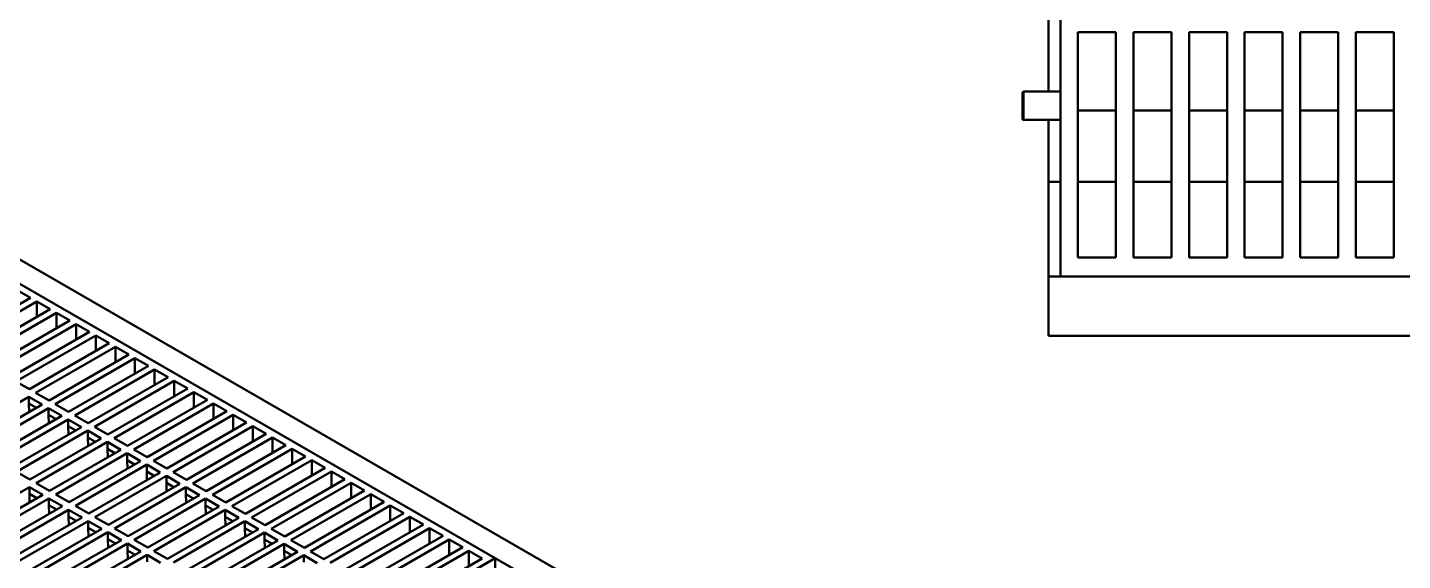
# Model space of a CAD drawing. Header units: millimetres. Extents: x 0 to 1485, y 0 to 1050.
# Drawn here: x 197.6 to 487.2, y 236.6 to 349 of the extents above; entities that cross this region are included whole.
import ezdxf

# ---------------------------------------------------------------- set-up
doc = ezdxf.new("R2010")
doc.units = ezdxf.units.MM
doc.header["$LTSCALE"] = 2.5
doc.layers.add('Sichtbar (ISO)', color=7, linetype='Continuous', lineweight=50)
doc.layers.add('Sichtbar schmal (ISO)', color=7, linetype='Continuous', lineweight=50)

msp = doc.modelspace()

# ---------------------------------------------------------------- linework, layer by layer
at = {"layer": 'Sichtbar (ISO)'}
for p, q in [((415.132, 296.49), (415.132, 496.49)), ((412.632, 335.465), (412.632, 457.515)), ((418.83, 347.99), (426.83, 347.99)), ((418.83, 347.99), (418.83, 300.49)), ((426.83, 347.99), (426.83, 300.49)), ((430.528, 347.99), (438.528, 347.99)), ((430.528, 300.49), (430.528, 347.99)), ((438.528, 347.99), (438.528, 300.49)), ((442.225, 347.99), (450.225, 347.99)), ((442.225, 300.49), (442.225, 347.99)), ((450.225, 347.99), (450.225, 300.49)), ((453.923, 347.99), (461.923, 347.99)), ((453.923, 300.49), (453.923, 347.99)), ((461.923, 347.99), (461.923, 300.49)), ((465.621, 347.99), (473.621, 347.99)), ((465.621, 300.49), (465.621, 347.99)), ((473.621, 347.99), (473.621, 300.49)), ((477.318, 347.99), (485.318, 347.99)), ((477.318, 300.49), (477.318, 347.99)), ((485.318, 347.99), (485.318, 300.49)), ((124.665, 341.238), (478.218, 137.114)), ((120.245, 338.686), (473.799, 134.562)), ((296.138, 237.135), (121.129, 338.176)), ((407.132, 329.765), (407.132, 335.215)), ((415.132, 335.465), (407.382, 335.465)), ((415.132, 329.515), (407.382, 329.515)), ((412.632, 316.49), (412.632, 329.515)), ((412.632, 296.49), (412.632, 316.49)), ((415.132, 316.49), (412.632, 316.49)), ((426.83, 316.49), (418.83, 316.49)), ((438.528, 316.49), (430.528, 316.49)), ((450.225, 316.49), (442.225, 316.49)), ((461.923, 316.49), (453.923, 316.49)), ((473.621, 316.49), (465.621, 316.49)), ((485.318, 316.49), (477.318, 316.49)), ((426.83, 300.49), (418.83, 300.49)), ((438.528, 300.49), (430.528, 300.49)), ((450.225, 300.49), (442.225, 300.49)), ((461.923, 300.49), (453.923, 300.49)), ((473.621, 300.49), (465.621, 300.49)), ((485.318, 300.49), (477.318, 300.49)), ((412.632, 283.99), (412.632, 296.49)), ((1412.632, 296.49), (412.632, 296.49)), ((415.132, 296.49), (910.132, 296.49)), ((195.466, 293.625), (198.294, 291.992)), ((181.5, 282.296), (198.294, 291.992)), ((199.601, 291.237), (182.808, 281.541)), ((185.636, 279.908), (202.43, 289.604)), ((199.601, 291.237), (202.43, 289.604)), ((199.601, 291.237), (199.601, 287.971)), ((203.737, 288.849), (186.943, 279.153)), ((189.772, 277.52), (206.566, 287.216)), ((203.737, 288.849), (206.566, 287.216)), ((203.737, 288.849), (203.737, 285.583)), ((207.873, 286.462), (191.079, 276.766)), ((210.701, 284.829), (193.908, 275.133)), ((195.215, 274.378), (212.009, 284.074)), ((207.873, 286.462), (210.701, 284.829)), ((207.873, 286.462), (207.873, 283.196)), ((212.009, 284.074), (214.837, 282.441)), ((212.009, 284.074), (212.009, 280.808)), ((1412.632, 283.99), (412.632, 283.99)), ((214.837, 282.441), (198.043, 272.745)), ((199.351, 271.99), (216.144, 281.686)), ((216.144, 281.686), (218.973, 280.053)), ((216.144, 281.686), (216.144, 278.42)), ((218.973, 280.053), (202.179, 270.357)), ((203.486, 269.602), (220.28, 279.298)), ((220.28, 279.298), (223.109, 277.665)), ((220.28, 279.298), (220.28, 276.032)), ((223.109, 277.665), (206.315, 267.969)), ((207.622, 267.215), (224.416, 276.91)), ((227.244, 275.277), (210.451, 265.582)), ((224.416, 276.91), (227.244, 275.277)), ((224.416, 276.91), (224.416, 273.644)), ((198.043, 272.745), (195.215, 274.378)), ((211.758, 264.827), (228.552, 274.523)), ((231.38, 272.89), (214.586, 263.194)), ((228.552, 274.523), (231.38, 272.89)), ((228.552, 274.523), (228.552, 271.257)), ((182.91, 262.498), (197.936, 271.174)), ((200.765, 269.541), (185.739, 260.865)), ((197.936, 271.174), (200.765, 269.541)), ((197.936, 271.174), (197.936, 269.745)), ((199.527, 268.826), (197.936, 269.745)), ((197.936, 269.745), (197.992, 267.94)), ((202.179, 270.357), (199.351, 271.99)), ((206.315, 267.969), (203.486, 269.602)), ((215.894, 262.439), (232.687, 272.135)), ((235.516, 270.502), (218.722, 260.806)), ((220.029, 260.051), (236.823, 269.747)), ((232.687, 272.135), (235.516, 270.502)), ((232.687, 272.135), (232.687, 268.869)), ((236.823, 269.747), (239.652, 268.114)), ((236.823, 269.747), (236.823, 266.481)), ((187.046, 260.111), (202.072, 268.786)), ((204.901, 267.153), (189.875, 258.478)), ((191.182, 257.723), (206.208, 266.398)), ((202.072, 268.786), (204.901, 267.153)), ((202.072, 268.786), (202.072, 267.357)), ((203.663, 266.438), (202.072, 267.357)), ((202.072, 267.357), (202.128, 265.552)), ((206.208, 266.398), (209.036, 264.765)), ((206.208, 266.398), (206.208, 264.969)), ((210.451, 265.582), (207.622, 267.215)), ((239.652, 268.114), (222.858, 258.418)), ((224.165, 257.663), (240.959, 267.359)), ((240.959, 267.359), (243.787, 265.726)), ((240.959, 267.359), (240.959, 264.093)), ((209.036, 264.765), (194.01, 256.09)), ((195.318, 255.335), (210.344, 264.01)), ((207.799, 264.051), (206.208, 264.969)), ((206.208, 264.969), (206.264, 263.164)), ((210.344, 264.01), (213.172, 262.377)), ((210.344, 264.01), (210.344, 262.581)), ((214.586, 263.194), (211.758, 264.827)), ((243.787, 265.726), (226.994, 256.03)), ((228.301, 255.276), (245.095, 264.972)), ((245.095, 264.972), (247.923, 263.339)), ((245.095, 264.972), (245.095, 261.706)), ((213.172, 262.377), (198.146, 253.702)), ((199.453, 252.947), (214.479, 261.622)), ((211.935, 261.663), (210.344, 262.581)), ((210.344, 262.581), (210.399, 260.776)), ((214.479, 261.622), (217.308, 259.989)), ((214.479, 261.622), (214.479, 260.194)), ((218.722, 260.806), (215.894, 262.439)), ((247.923, 263.339), (231.129, 253.643)), ((232.437, 252.888), (249.231, 262.584)), ((252.059, 260.951), (235.265, 251.255)), ((249.231, 262.584), (252.059, 260.951)), ((249.231, 262.584), (249.231, 259.318)), ((217.308, 259.989), (202.282, 251.314)), ((203.589, 250.559), (218.615, 259.235)), ((216.07, 259.275), (214.479, 260.194)), ((214.479, 260.194), (214.535, 258.389)), ((218.615, 259.235), (221.444, 257.602)), ((218.615, 259.235), (218.615, 257.806)), ((220.206, 256.887), (218.615, 257.806)), ((218.615, 257.806), (218.671, 256.001)), ((222.858, 258.418), (220.029, 260.051)), ((236.572, 250.5), (253.366, 260.196)), ((256.195, 258.563), (239.401, 248.867)), ((240.708, 248.112), (257.502, 257.808)), ((253.366, 260.196), (256.195, 258.563)), ((253.366, 260.196), (253.366, 256.93)), ((257.502, 257.808), (260.33, 256.175)), ((257.502, 257.808), (257.502, 254.542)), ((198.146, 253.702), (195.318, 255.335)), ((221.444, 257.602), (206.418, 248.926)), ((207.725, 248.172), (222.751, 256.847)), ((225.579, 255.214), (210.553, 246.539)), ((222.751, 256.847), (225.579, 255.214)), ((222.751, 256.847), (222.751, 255.418)), ((224.342, 254.499), (222.751, 255.418)), ((222.751, 255.418), (222.807, 253.613)), ((226.994, 256.03), (224.165, 257.663)), ((231.129, 253.643), (228.301, 255.276)), ((260.33, 256.175), (243.537, 246.479)), ((244.844, 245.725), (261.638, 255.42)), ((261.638, 255.42), (264.466, 253.787)), ((261.638, 255.42), (261.638, 252.154)), ((183.013, 243.455), (198.039, 252.131)), ((200.868, 250.498), (198.039, 252.131)), ((198.039, 252.131), (198.039, 250.702)), ((202.282, 251.314), (199.453, 252.947)), ((211.861, 245.784), (226.887, 254.459)), ((229.715, 252.826), (214.689, 244.151)), ((215.996, 243.396), (231.023, 252.071)), ((226.887, 254.459), (229.715, 252.826)), ((226.887, 254.459), (226.887, 253.03)), ((228.478, 252.112), (226.887, 253.03)), ((226.887, 253.03), (226.942, 251.225)), ((231.023, 252.071), (233.851, 250.438)), ((231.023, 252.071), (231.023, 250.642)), ((235.265, 251.255), (232.437, 252.888)), ((264.466, 253.787), (247.672, 244.092)), ((248.98, 243.337), (265.774, 253.033)), ((265.774, 253.033), (268.602, 251.4)), ((265.774, 253.033), (265.774, 249.767)), ((200.868, 250.498), (185.842, 241.822)), ((187.149, 241.068), (202.175, 249.743)), ((199.63, 249.783), (198.039, 250.702)), ((198.039, 250.702), (198.095, 248.897)), ((205.003, 248.11), (202.175, 249.743)), ((202.175, 249.743), (202.175, 248.314)), ((206.418, 248.926), (203.589, 250.559)), ((233.851, 250.438), (218.825, 241.763)), ((220.132, 241.008), (235.158, 249.684)), ((232.613, 249.724), (231.023, 250.642)), ((231.023, 250.642), (231.078, 248.837)), ((235.158, 249.684), (237.987, 248.051)), ((235.158, 249.684), (235.158, 248.255)), ((239.401, 248.867), (236.572, 250.5)), ((268.602, 251.4), (251.808, 241.704)), ((253.115, 240.949), (269.909, 250.645)), ((272.738, 249.012), (255.944, 239.316)), ((269.909, 250.645), (272.738, 249.012)), ((269.909, 250.645), (269.909, 247.379)), ((205.003, 248.11), (189.977, 239.435)), ((191.285, 238.68), (206.311, 247.355)), ((203.766, 247.395), (202.175, 248.314)), ((202.175, 248.314), (202.231, 246.509)), ((209.139, 245.722), (206.311, 247.355)), ((206.311, 247.355), (206.311, 245.926)), ((210.553, 246.539), (207.725, 248.172)), ((237.987, 248.051), (222.961, 239.375)), ((224.268, 238.621), (239.294, 247.296)), ((236.749, 247.336), (235.158, 248.255)), ((235.158, 248.255), (235.214, 246.45)), ((239.294, 247.296), (242.122, 245.663)), ((239.294, 247.296), (239.294, 245.867)), ((243.537, 246.479), (240.708, 248.112)), ((257.251, 238.561), (274.045, 248.257)), ((276.873, 246.624), (260.08, 236.928)), ((274.045, 248.257), (276.873, 246.624)), ((274.045, 248.257), (274.045, 244.991)), ((209.139, 245.722), (194.113, 237.047)), ((195.421, 236.292), (210.447, 244.967)), ((213.275, 243.334), (198.249, 234.659)), ((207.902, 245.008), (206.311, 245.926)), ((206.311, 245.926), (206.366, 244.121)), ((213.275, 243.334), (210.447, 244.967)), ((210.447, 244.967), (210.447, 243.538)), ((212.038, 242.62), (210.447, 243.538)), ((210.447, 243.538), (210.502, 241.733)), ((214.689, 244.151), (211.861, 245.784)), ((218.825, 241.763), (215.996, 243.396)), ((242.122, 245.663), (227.096, 236.988)), ((228.404, 236.233), (243.43, 244.908)), ((246.258, 243.275), (231.232, 234.6)), ((240.885, 244.948), (239.294, 245.867)), ((239.294, 245.867), (239.35, 244.062)), ((243.43, 244.908), (246.258, 243.275)), ((243.43, 244.908), (243.43, 243.479)), ((245.021, 242.561), (243.43, 243.479)), ((243.43, 243.479), (243.485, 241.674)), ((247.672, 244.092), (244.844, 245.725)), ((251.808, 241.704), (248.98, 243.337)), ((261.387, 236.173), (278.181, 245.869)), ((281.009, 244.236), (264.215, 234.54)), ((265.523, 233.786), (282.317, 243.482)), ((278.181, 245.869), (281.009, 244.236)), ((278.181, 245.869), (278.181, 242.603)), ((282.317, 243.482), (285.145, 241.849)), ((282.317, 243.482), (282.317, 240.216)), ((199.556, 233.904), (214.582, 242.58)), ((217.411, 240.947), (202.385, 232.271)), ((217.411, 240.947), (214.582, 242.58)), ((214.582, 242.58), (214.582, 241.151)), ((216.173, 240.232), (214.582, 241.151)), ((214.582, 241.151), (214.638, 239.346)), ((222.961, 239.375), (220.132, 241.008)), ((232.539, 233.845), (247.566, 242.52)), ((250.394, 240.887), (235.368, 232.212)), ((247.566, 242.52), (250.394, 240.887)), ((247.566, 242.52), (247.566, 241.091)), ((249.157, 240.173), (247.566, 241.091)), ((247.566, 241.091), (247.621, 239.286)), ((255.944, 239.316), (253.115, 240.949)), ((285.145, 241.849), (268.351, 232.153)), ((269.658, 231.398), (286.452, 241.094)), ((286.452, 241.094), (289.281, 239.461)), ((286.452, 241.094), (286.452, 237.828)), ((203.692, 231.517), (218.718, 240.192)), ((221.546, 238.559), (206.52, 229.884)), ((207.828, 229.129), (222.854, 237.804)), ((221.546, 238.559), (218.718, 240.192)), ((218.718, 240.192), (218.718, 238.763)), ((220.309, 237.844), (218.718, 238.763)), ((218.718, 238.763), (218.774, 236.958)), ((225.682, 236.171), (222.854, 237.804)), ((222.854, 237.804), (222.854, 236.375)), ((227.096, 236.988), (224.268, 238.621)), ((236.675, 231.457), (251.701, 240.132)), ((254.53, 238.499), (239.504, 229.824)), ((240.811, 229.069), (255.837, 237.745)), ((251.701, 240.132), (254.53, 238.499)), ((251.701, 240.132), (251.701, 238.704)), ((253.292, 237.785), (251.701, 238.704)), ((251.701, 238.704), (251.757, 236.899)), ((255.837, 237.745), (258.665, 236.112)), ((255.837, 237.745), (255.837, 236.316)), ((260.08, 236.928), (257.251, 238.561)), ((289.281, 239.461), (272.487, 229.765)), ((273.794, 229.01), (290.588, 238.706)), ((290.588, 238.706), (293.416, 237.073)), ((290.588, 238.706), (290.588, 235.44)), ((296.138, 237.135), (225.427, 196.31)), ((276.623, 227.377), (293.416, 237.073)), ((296.138, 235.093), (296.138, 237.135))]:
    msp.add_line(p, q, dxfattribs=at)
for centre, start, end in [((407.382, 335.215), 90, 180), ((407.382, 329.765), 180, 270)]:
    msp.add_arc(centre, 0.25, start, end, dxfattribs=at)
at = {"layer": 'Sichtbar schmal (ISO)'}
for p, q in [((407.382, 335.465), (407.382, 329.515)), ((426.83, 331.49), (418.83, 331.49)), ((438.528, 331.49), (430.528, 331.49)), ((450.225, 331.49), (442.225, 331.49)), ((461.923, 331.49), (453.923, 331.49)), ((473.621, 331.49), (465.621, 331.49)), ((485.318, 331.49), (477.318, 331.49))]:
    msp.add_line(p, q, dxfattribs=at)

doc.saveas('drawing.dxf')
